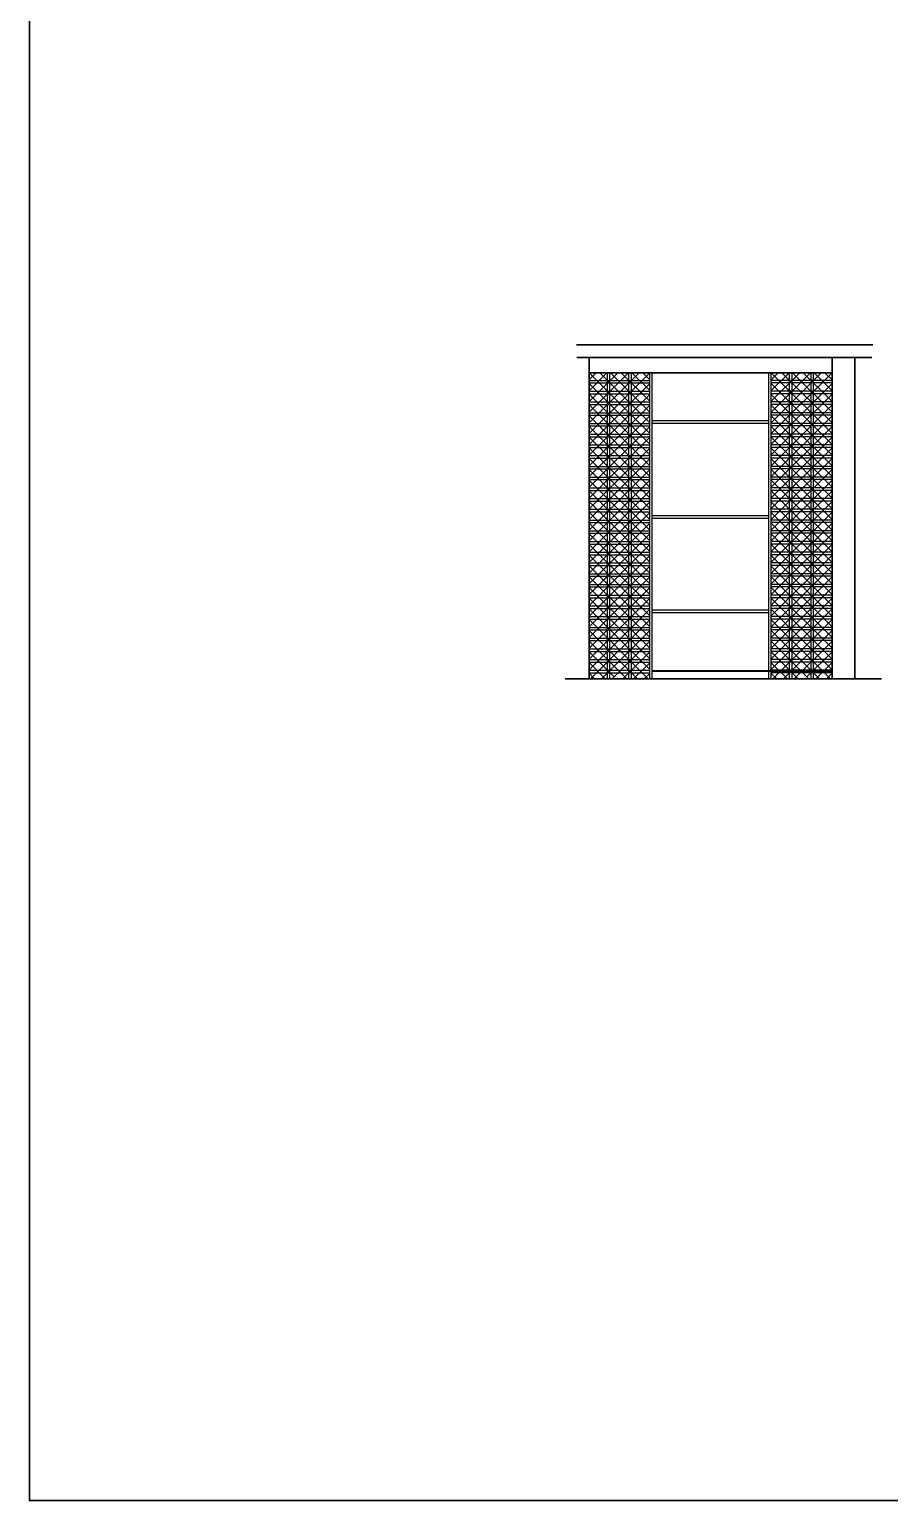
# Model space of a CAD drawing. Header units: millimetres. Extents: x 56222 to 3066687, y -650199 to -121287.
# Drawn here: x 145601 to 145941, y -180271 to -179690 of the extents above; entities that cross this region are included whole.
import ezdxf

# ---------------------------------------------------------------- set-up
doc = ezdxf.new("R2010")
doc.units = ezdxf.units.MM
doc.header["$MEASUREMENT"] = 0
for name, color, linetype, lineweight in [('FURNITURE', 32, 'Continuous', 9), ('SECTION ( SLAB PLine )', 104, 'Continuous', 30), ('XX~SLAB ( BEAM )~ ( DIM )', 7, 'Continuous', 9)]:
    doc.layers.add(name, color=color, linetype=linetype, lineweight=lineweight)
doc.layers.add('str coll', color=6, linetype='Continuous')

msp = doc.modelspace()

# ---------------------------------------------------------------- linework, layer by layer
at = {"layer": 'FURNITURE', "lineweight": 25}
for p, q in [((145822.2599, -179825.636), (145846.2599, -179849.636)), ((145846.317, -179825.636), (145822.2599, -179849.6931)), ((145842.0743, -179825.636), (145822.2599, -179845.4505)), ((145837.8317, -179825.636), (145822.2599, -179841.2079)), ((145833.589, -179825.636), (145822.2599, -179836.9652)), ((145829.3464, -179825.636), (145822.2599, -179832.7226)), ((145825.1038, -179825.636), (145822.2599, -179828.4799)), ((145826.5025, -179825.636), (145846.2599, -179845.3934)), ((145829.5458, -179946.636), (145829.5458, -179825.636)), ((145830.5458, -179946.636), (145830.5458, -179825.636)), ((145830.7451, -179825.636), (145846.2599, -179841.1507)), ((145834.9878, -179825.636), (145846.2599, -179836.9081)), ((145838.0311, -179946.636), (145838.0311, -179825.636)), ((145839.0311, -179946.636), (145839.0311, -179825.636)), ((145839.2304, -179825.636), (145846.2599, -179832.6655)), ((145843.4731, -179825.636), (145846.2599, -179828.4228)), ((145846.2599, -179946.636), (145846.2599, -179825.636)), ((145847.2599, -179946.636), (145847.2599, -179825.636)), ((145893.2599, -179946.636), (145893.2599, -179825.636)), ((145894.2027, -179825.636), (145918.2599, -179849.6931)), ((145894.2599, -179946.636), (145894.2599, -179825.636)), ((145918.2599, -179825.636), (145894.2599, -179849.636)), ((145914.0172, -179825.636), (145894.2599, -179845.3934)), ((145909.7746, -179825.636), (145894.2599, -179841.1507)), ((145905.5319, -179825.636), (145894.2599, -179836.9081)), ((145901.2893, -179825.636), (145894.2599, -179832.6655)), ((145897.0467, -179825.636), (145894.2599, -179828.4228)), ((145898.4454, -179825.636), (145918.2599, -179845.4505)), ((145901.4887, -179946.636), (145901.4887, -179825.636)), ((145902.4887, -179946.636), (145902.4887, -179825.636)), ((145902.688, -179825.636), (145918.2599, -179841.2079)), ((145906.9307, -179825.636), (145918.2599, -179836.9652)), ((145909.9739, -179946.636), (145909.9739, -179825.636)), ((145910.9739, -179946.636), (145910.9739, -179825.636)), ((145911.1733, -179825.636), (145918.2599, -179832.7226)), ((145915.416, -179825.636), (145918.2599, -179828.4799)), ((145822.2589, -179828.6793), (145846.2589, -179828.6793)), ((145822.2589, -179829.6793), (145846.2589, -179829.6793)), ((145822.2599, -179829.8787), (145846.2599, -179853.8787)), ((145846.2599, -179829.9358), (145822.2599, -179853.9358)), ((145918.2599, -179829.8787), (145894.2599, -179853.8787)), ((145894.2599, -179829.9358), (145918.2599, -179853.9358)), ((145918.2608, -179828.6793), (145894.2608, -179828.6793)), ((145918.2608, -179829.6793), (145894.2608, -179829.6793)), ((145822.2589, -179832.9219), (145846.2589, -179832.9219)), ((145822.2589, -179833.9219), (145846.2589, -179833.9219)), ((145822.2589, -179837.1646), (145846.2589, -179837.1646)), ((145822.2589, -179838.1646), (145846.2589, -179838.1646)), ((145822.2599, -179834.1213), (145846.2599, -179858.1213)), ((145846.2599, -179834.1784), (145822.2599, -179858.1784)), ((145822.2599, -179838.3639), (145846.2599, -179862.3639)), ((145918.2599, -179834.1213), (145894.2599, -179858.1213)), ((145894.2599, -179834.1784), (145918.2599, -179858.1784)), ((145918.2599, -179838.3639), (145894.2599, -179862.3639)), ((145918.2608, -179832.9219), (145894.2608, -179832.9219)), ((145918.2608, -179833.9219), (145894.2608, -179833.9219)), ((145918.2608, -179837.1646), (145894.2608, -179837.1646)), ((145918.2608, -179838.1646), (145894.2608, -179838.1646)), ((145822.2589, -179841.4072), (145846.2589, -179841.4072)), ((145822.2589, -179842.4072), (145846.2589, -179842.4072)), ((145846.2599, -179838.4211), (145822.2599, -179862.4211)), ((145822.2599, -179842.6066), (145846.2599, -179866.6066)), ((145846.2599, -179842.6637), (145822.2599, -179866.6637)), ((145894.2599, -179838.4211), (145918.2599, -179862.4211)), ((145918.2599, -179842.6066), (145894.2599, -179866.6066)), ((145894.2599, -179842.6637), (145918.2599, -179866.6637)), ((145918.2608, -179841.4072), (145894.2608, -179841.4072)), ((145918.2608, -179842.4072), (145894.2608, -179842.4072)), ((145822.2589, -179845.6499), (145846.2589, -179845.6499)), ((145822.2589, -179846.6499), (145846.2589, -179846.6499)), ((145822.2589, -179849.8925), (145846.2589, -179849.8925)), ((145822.2599, -179846.8492), (145846.2599, -179870.8492)), ((145846.2599, -179846.9063), (145822.2599, -179870.9063)), ((145893.2599, -179844.636), (145847.2599, -179844.636)), ((145893.2599, -179845.636), (145847.2599, -179845.636)), ((145918.2599, -179846.8492), (145894.2599, -179870.8492)), ((145894.2599, -179846.9063), (145918.2599, -179870.9063)), ((145918.2608, -179845.6499), (145894.2608, -179845.6499)), ((145918.2608, -179846.6499), (145894.2608, -179846.6499)), ((145918.2608, -179849.8925), (145894.2608, -179849.8925)), ((145822.2589, -179850.8925), (145846.2589, -179850.8925)), ((145822.2589, -179854.1351), (145846.2589, -179854.1351)), ((145822.2589, -179855.1351), (145846.2589, -179855.1351)), ((145822.2599, -179851.0919), (145846.2599, -179875.0919)), ((145846.2599, -179851.149), (145822.2599, -179875.149)), ((145822.2599, -179855.3345), (145846.2599, -179879.3345)), ((145846.2599, -179855.3916), (145822.2599, -179879.3916)), ((145918.2599, -179851.0919), (145894.2599, -179875.0919)), ((145894.2599, -179851.149), (145918.2599, -179875.149)), ((145918.2599, -179855.3345), (145894.2599, -179879.3345)), ((145894.2599, -179855.3916), (145918.2599, -179879.3916)), ((145918.2608, -179850.8925), (145894.2608, -179850.8925)), ((145918.2608, -179854.1351), (145894.2608, -179854.1351)), ((145918.2608, -179855.1351), (145894.2608, -179855.1351)), ((145822.2589, -179858.3778), (145846.2589, -179858.3778)), ((145822.2589, -179859.3778), (145846.2589, -179859.3778)), ((145822.2599, -179859.5772), (145846.2599, -179883.5772)), ((145846.2599, -179859.6343), (145822.2599, -179883.6343)), ((145918.2599, -179859.5772), (145894.2599, -179883.5772)), ((145894.2599, -179859.6343), (145918.2599, -179883.6343)), ((145918.2608, -179858.3778), (145894.2608, -179858.3778)), ((145918.2608, -179859.3778), (145894.2608, -179859.3778)), ((145822.2589, -179862.6204), (145846.2589, -179862.6204)), ((145822.2589, -179863.6204), (145846.2589, -179863.6204)), ((145822.2589, -179866.8631), (145846.2589, -179866.8631)), ((145822.2599, -179863.8198), (145846.2599, -179887.8198)), ((145846.2599, -179863.8769), (145822.2599, -179887.8769)), ((145918.2599, -179863.8198), (145894.2599, -179887.8198)), ((145894.2599, -179863.8769), (145918.2599, -179887.8769)), ((145918.2608, -179862.6204), (145894.2608, -179862.6204)), ((145918.2608, -179863.6204), (145894.2608, -179863.6204)), ((145918.2608, -179866.8631), (145894.2608, -179866.8631)), ((145822.2589, -179867.8631), (145846.2589, -179867.8631)), ((145822.2589, -179871.1057), (145846.2589, -179871.1057)), ((145822.2589, -179872.1057), (145846.2589, -179872.1057)), ((145822.2599, -179868.0624), (145846.2599, -179892.0624)), ((145846.2599, -179868.1195), (145822.2599, -179892.1195)), ((145822.2599, -179872.3051), (145846.2599, -179896.3051)), ((145846.2599, -179872.3622), (145822.2599, -179896.3622)), ((145918.2599, -179868.0624), (145894.2599, -179892.0624)), ((145894.2599, -179868.1195), (145918.2599, -179892.1195)), ((145918.2599, -179872.3051), (145894.2599, -179896.3051)), ((145894.2599, -179872.3622), (145918.2599, -179896.3622)), ((145918.2608, -179867.8631), (145894.2608, -179867.8631)), ((145918.2608, -179871.1057), (145894.2608, -179871.1057)), ((145918.2608, -179872.1057), (145894.2608, -179872.1057)), ((145822.2589, -179875.3483), (145846.2589, -179875.3483)), ((145822.2589, -179876.3483), (145846.2589, -179876.3483)), ((145822.2599, -179876.5477), (145846.2599, -179900.5477)), ((145846.2599, -179876.6048), (145822.2599, -179900.6048)), ((145918.2599, -179876.5477), (145894.2599, -179900.5477)), ((145894.2599, -179876.6048), (145918.2599, -179900.6048)), ((145918.2608, -179875.3483), (145894.2608, -179875.3483)), ((145918.2608, -179876.3483), (145894.2608, -179876.3483)), ((145822.2589, -179879.591), (145846.2589, -179879.591)), ((145822.2589, -179880.591), (145846.2589, -179880.591)), ((145822.2589, -179883.8336), (145846.2589, -179883.8336)), ((145822.2589, -179884.8336), (145846.2589, -179884.8336)), ((145822.2599, -179880.7904), (145846.2599, -179904.7904)), ((145846.2599, -179880.8475), (145822.2599, -179904.8475)), ((145847.2599, -179882.086), (145893.2599, -179882.086)), ((145847.2599, -179883.086), (145893.2599, -179883.086)), ((145918.2599, -179880.7904), (145894.2599, -179904.7904)), ((145894.2599, -179880.8475), (145918.2599, -179904.8475)), ((145918.2608, -179879.591), (145894.2608, -179879.591)), ((145918.2608, -179880.591), (145894.2608, -179880.591)), ((145918.2608, -179883.8336), (145894.2608, -179883.8336)), ((145918.2608, -179884.8336), (145894.2608, -179884.8336)), ((145822.2589, -179888.0763), (145846.2589, -179888.0763)), ((145822.2589, -179889.0763), (145846.2589, -179889.0763)), ((145822.2599, -179885.033), (145846.2599, -179909.033)), ((145846.2599, -179885.0901), (145822.2599, -179909.0901)), ((145822.2599, -179889.2756), (145846.2599, -179913.2756)), ((145846.2599, -179889.3327), (145822.2599, -179913.3327)), ((145918.2599, -179885.033), (145894.2599, -179909.033)), ((145894.2599, -179885.0901), (145918.2599, -179909.0901)), ((145918.2599, -179889.2756), (145894.2599, -179913.2756)), ((145894.2599, -179889.3327), (145918.2599, -179913.3327)), ((145918.2608, -179888.0763), (145894.2608, -179888.0763)), ((145918.2608, -179889.0763), (145894.2608, -179889.0763)), ((145822.2589, -179892.3189), (145846.2589, -179892.3189)), ((145822.2589, -179893.3189), (145846.2589, -179893.3189)), ((145822.2599, -179893.5183), (145846.2599, -179917.5183)), ((145846.2599, -179893.5754), (145822.2599, -179917.5754)), ((145918.2599, -179893.5183), (145894.2599, -179917.5183)), ((145894.2599, -179893.5754), (145918.2599, -179917.5754)), ((145918.2608, -179892.3189), (145894.2608, -179892.3189)), ((145918.2608, -179893.3189), (145894.2608, -179893.3189)), ((145822.2589, -179896.5615), (145846.2589, -179896.5615)), ((145822.2589, -179897.5615), (145846.2589, -179897.5615)), ((145822.2589, -179900.8042), (145846.2589, -179900.8042)), ((145822.2589, -179901.8042), (145846.2589, -179901.8042)), ((145822.2599, -179897.7609), (145846.2599, -179921.7609)), ((145846.2599, -179897.818), (145822.2599, -179921.818)), ((145822.2599, -179902.0036), (145846.2599, -179926.0036)), ((145846.2599, -179902.0607), (145822.2599, -179926.0607)), ((145918.2599, -179897.7609), (145894.2599, -179921.7609)), ((145894.2599, -179897.818), (145918.2599, -179921.818)), ((145918.2599, -179902.0036), (145894.2599, -179926.0036)), ((145894.2599, -179902.0607), (145918.2599, -179926.0607)), ((145918.2608, -179896.5615), (145894.2608, -179896.5615)), ((145918.2608, -179897.5615), (145894.2608, -179897.5615)), ((145918.2608, -179900.8042), (145894.2608, -179900.8042)), ((145918.2608, -179901.8042), (145894.2608, -179901.8042)), ((145822.2589, -179905.0468), (145846.2589, -179905.0468)), ((145822.2589, -179906.0468), (145846.2589, -179906.0468)), ((145822.2599, -179906.2462), (145846.2599, -179930.2462)), ((145846.2599, -179906.3033), (145822.2599, -179930.3033)), ((145918.2599, -179906.2462), (145894.2599, -179930.2462)), ((145894.2599, -179906.3033), (145918.2599, -179930.3033)), ((145918.2608, -179905.0468), (145894.2608, -179905.0468)), ((145918.2608, -179906.0468), (145894.2608, -179906.0468)), ((145822.2589, -179909.2895), (145846.2589, -179909.2895)), ((145822.2589, -179910.2895), (145846.2589, -179910.2895)), ((145822.2589, -179913.5321), (145846.2589, -179913.5321)), ((145822.2599, -179910.4888), (145846.2599, -179934.4888)), ((145846.2599, -179910.5459), (145822.2599, -179934.5459)), ((145918.2599, -179910.4888), (145894.2599, -179934.4888)), ((145894.2599, -179910.5459), (145918.2599, -179934.5459)), ((145918.2608, -179909.2895), (145894.2608, -179909.2895)), ((145918.2608, -179910.2895), (145894.2608, -179910.2895)), ((145918.2608, -179913.5321), (145894.2608, -179913.5321)), ((145822.2589, -179914.5321), (145846.2589, -179914.5321)), ((145822.2589, -179917.7748), (145846.2589, -179917.7748)), ((145822.2589, -179918.7748), (145846.2589, -179918.7748)), ((145822.2599, -179914.7315), (145846.2599, -179938.7315)), ((145846.2599, -179914.7886), (145822.2599, -179938.7886)), ((145822.2599, -179918.9741), (145846.2599, -179942.9741)), ((145846.2599, -179919.0312), (145822.2599, -179943.0312)), ((145893.2599, -179919.536), (145847.2599, -179919.536)), ((145918.2599, -179914.7315), (145894.2599, -179938.7315)), ((145894.2599, -179914.7886), (145918.2599, -179938.7886)), ((145918.2599, -179918.9741), (145894.2599, -179942.9741)), ((145894.2599, -179919.0312), (145918.2599, -179943.0312)), ((145918.2608, -179914.5321), (145894.2608, -179914.5321)), ((145918.2608, -179917.7748), (145894.2608, -179917.7748)), ((145918.2608, -179918.7748), (145894.2608, -179918.7748)), ((145822.2589, -179922.0174), (145846.2589, -179922.0174)), ((145822.2589, -179923.0174), (145846.2589, -179923.0174)), ((145822.2599, -179923.2168), (145845.6791, -179946.636)), ((145846.2599, -179923.2739), (145822.8977, -179946.636)), ((145893.2599, -179920.536), (145847.2599, -179920.536)), ((145894.2599, -179923.2739), (145917.622, -179946.636)), ((145918.2608, -179922.0174), (145894.2608, -179922.0174)), ((145918.2608, -179923.0174), (145894.2608, -179923.0174)), ((145918.2599, -179923.2168), (145894.8406, -179946.636)), ((145822.2589, -179926.26), (145846.2589, -179926.26)), ((145822.2589, -179927.26), (145846.2589, -179927.26)), ((145822.2589, -179930.5027), (145846.2589, -179930.5027)), ((145822.2599, -179927.4594), (145841.4365, -179946.636)), ((145846.2599, -179927.5165), (145827.1403, -179946.636)), ((145894.2599, -179927.5165), (145913.3794, -179946.636)), ((145918.2608, -179926.26), (145894.2608, -179926.26)), ((145918.2608, -179927.26), (145894.2608, -179927.26)), ((145918.2608, -179930.5027), (145894.2608, -179930.5027)), ((145918.2599, -179927.4594), (145899.0832, -179946.636)), ((145822.2589, -179931.5027), (145846.2589, -179931.5027)), ((145822.2589, -179934.7453), (145846.2589, -179934.7453)), ((145822.2589, -179935.7453), (145846.2589, -179935.7453)), ((145822.2599, -179931.702), (145837.1938, -179946.636)), ((145822.2599, -179935.9447), (145832.1671, -179945.8519)), ((145846.2599, -179931.7592), (145831.383, -179946.636)), ((145846.2599, -179936.0018), (145835.6256, -179946.636)), ((145894.2599, -179931.7592), (145909.1367, -179946.636)), ((145894.2599, -179936.0018), (145904.8941, -179946.636)), ((145918.2608, -179931.5027), (145894.2608, -179931.5027)), ((145918.2608, -179934.7453), (145894.2608, -179934.7453)), ((145918.2608, -179935.7453), (145894.2608, -179935.7453)), ((145918.2599, -179931.702), (145903.3259, -179946.636)), ((145918.2599, -179935.9447), (145908.3526, -179945.8519)), ((145822.2589, -179938.988), (145846.2589, -179938.988)), ((145822.2589, -179939.988), (145846.2589, -179939.988)), ((145822.2599, -179940.1873), (145828.7086, -179946.636)), ((145846.2599, -179940.2444), (145839.8683, -179946.636)), ((145894.2599, -179940.2444), (145900.6515, -179946.636)), ((145918.2608, -179938.988), (145894.2608, -179938.988)), ((145918.2608, -179939.988), (145894.2608, -179939.988)), ((145918.2599, -179940.1873), (145911.8112, -179946.636)), ((145822.2589, -179943.2306), (145846.2589, -179943.2306)), ((145822.2589, -179944.2306), (145846.2589, -179944.2306)), ((145822.2599, -179944.43), (145824.4659, -179946.636)), ((145846.2599, -179944.4871), (145844.1109, -179946.636)), ((145847.2599, -179943.386), (145918.2599, -179943.386)), ((145847.2599, -179943.636), (145918.2599, -179943.636)), ((145894.2599, -179944.4871), (145896.4088, -179946.636)), ((145918.2608, -179943.2306), (145894.2608, -179943.2306)), ((145918.2608, -179944.2306), (145894.2608, -179944.2306)), ((145918.2599, -179944.43), (145916.0538, -179946.636))]:
    msp.add_line(p, q, dxfattribs=at)
at = {"layer": 'FURNITURE', "color": 242, "lineweight": 30, "true_color": 0xcd2027}
msp.add_lwpolyline([(145601.2017, -179162.7165), (147211.6406, -179162.7165), (147211.6406, -180271.4307), (145601.2017, -180271.4307)], close=True, dxfattribs=at)
at = {"layer": 'SECTION ( SLAB PLine )', "color": 1}
for p, q in [((145817.3808, -179814.636), (145934.3605, -179814.636)), ((145817.4864, -179819.636), (145934.0085, -179819.636)), ((145812.7842, -179946.636), (145937.8597, -179946.636)), ((145812.7842, -179946.636), (145937.8597, -179946.636))]:
    msp.add_line(p, q, dxfattribs=at)
at = {"layer": 'str coll', "lineweight": 30}
msp.add_line((145822.2599, -179825.636), (145918.2599, -179825.636), dxfattribs=at)
at = {"layer": 'XX~SLAB ( BEAM )~ ( DIM )', "lineweight": 30}
msp.add_line((145822.2599, -179819.636), (145822.2599, -179946.636), dxfattribs=at)
msp.add_lwpolyline([(145918.2599, -179819.636), (145927.2599, -179819.636), (145927.2599, -179946.636), (145918.2599, -179946.636)], close=True, dxfattribs=at)

doc.saveas('drawing.dxf')
